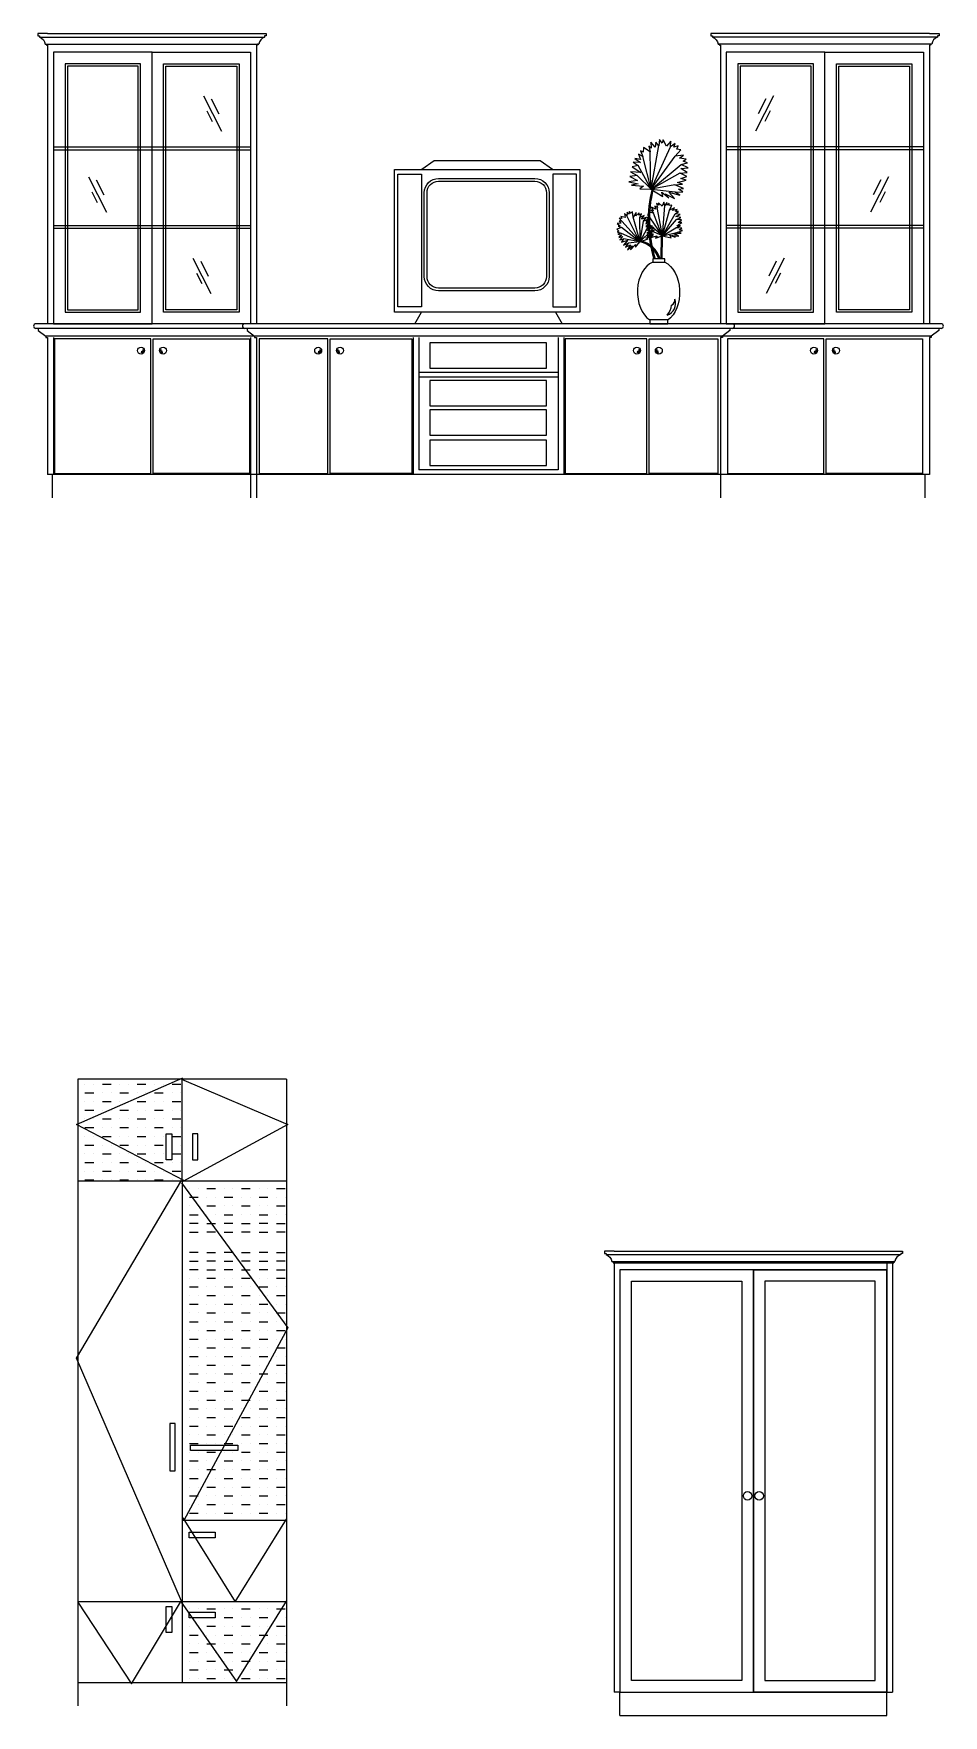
# Model space of a CAD drawing. Header units: millimetres. Extents: x 1301 to 18138, y 6970 to 14415.
# Drawn here: x 14217 to 18138, y 6970 to 14215 of the extents above; entities that cross this region are included whole.
import ezdxf

# ---------------------------------------------------------------- set-up
doc = ezdxf.new("R2010")
doc.units = ezdxf.units.MM
doc.layers.add('cad-block.com', color=44, linetype='Continuous')

# ---------------------------------------------------------------- blocks, each defined once
blk = doc.blocks.new('tu 900x2700')
for p, q in [((-5.1, 2505), (452.4, 2705.9)), ((900, 2700), (0, 2700)), ((0, 2700), (0, 2011)), ((447.4, 2700.9), (904.9, 2505)), ((449.4, 2700), (449.4, 2261)), ((900, 2700), (900, 0)), ((457.4, 2263.8), (-5.1, 2505)), ((904.9, 2505), (452.4, 2258.8)), ((-5, 1497.8), (447.4, 2263.1)), ((900, 2261), (0, 2261)), ((447.4, 2253.8), (905, 1628.5)), ((450, 2261), (450, 100)), ((0, 2011), (0, 0)), ((905, 1628.5), (457.6, 799.6)), ((447.5, 451.6), (-5, 1497.8)), ((450, 800), (900, 800)), ((452.5, 809.7), (678.8, 447.9)), ((678.8, 447.9), (900, 804.6)), ((0, 450), (900, 450)), ((0.1, 446.5), (231.3, 94.9)), ((231.3, 94.9), (442.5, 446.5)), ((442.5, 451.6), (683.8, 104.9)), ((683.8, 104.9), (900, 451.6)), ((900, 100), (0, 100))]:
    blk.add_line(p, q)
at = {"layer": 'cad-block.com'}
for p, q in [((31.4, 2679), (31.4, 2679)), ((31.4, 2641.5), (68.9, 2641.5)), ((68.9, 2679), (68.9, 2679)), ((106.4, 2679), (143.9, 2679)), ((106.4, 2641.5), (106.4, 2641.5)), ((143.9, 2641.5), (143.9, 2641.5)), ((181.4, 2679), (181.4, 2679)), ((181.4, 2641.5), (218.9, 2641.5)), ((218.9, 2679), (218.9, 2679)), ((256.4, 2679), (293.9, 2679)), ((256.4, 2641.5), (256.4, 2641.5)), ((293.9, 2641.5), (293.9, 2641.5)), ((331.4, 2679), (331.4, 2679)), ((331.4, 2641.5), (368.9, 2641.5)), ((368.9, 2679), (368.9, 2679)), ((406.4, 2679), (443.9, 2679)), ((406.4, 2641.5), (406.4, 2641.5)), ((443.9, 2641.5), (443.9, 2641.5)), ((31.4, 2604), (31.4, 2604)), ((31.4, 2566.5), (68.9, 2566.5)), ((68.9, 2604), (68.9, 2604)), ((106.4, 2604), (143.9, 2604)), ((106.4, 2566.5), (106.4, 2566.5)), ((143.9, 2566.5), (143.9, 2566.5)), ((181.4, 2604), (181.4, 2604)), ((181.4, 2566.5), (218.9, 2566.5)), ((218.9, 2604), (218.9, 2604)), ((256.4, 2604), (293.9, 2604)), ((256.4, 2566.5), (256.4, 2566.5)), ((293.9, 2566.5), (293.9, 2566.5)), ((331.4, 2604), (331.4, 2604)), ((331.4, 2566.5), (368.9, 2566.5)), ((368.9, 2604), (368.9, 2604)), ((406.4, 2604), (443.9, 2604)), ((406.4, 2566.5), (406.4, 2566.5)), ((443.9, 2566.5), (443.9, 2566.5)), ((31.4, 2529), (31.4, 2529)), ((31.4, 2491.5), (68.9, 2491.5)), ((68.9, 2529), (68.9, 2529)), ((106.4, 2529), (143.9, 2529)), ((106.4, 2491.5), (106.4, 2491.5)), ((143.9, 2491.5), (143.9, 2491.5)), ((181.4, 2529), (181.4, 2529)), ((181.4, 2491.5), (218.9, 2491.5)), ((218.9, 2529), (218.9, 2529)), ((256.4, 2529), (293.9, 2529)), ((256.4, 2491.5), (256.4, 2491.5)), ((293.9, 2491.5), (293.9, 2491.5)), ((331.4, 2529), (331.4, 2529)), ((331.4, 2491.5), (368.9, 2491.5)), ((368.9, 2529), (368.9, 2529)), ((381.9, 2352.5), (381.9, 2464.4)), ((381.9, 2464.4), (405.5, 2464.4)), ((405.5, 2464.4), (405.5, 2352.5)), ((406.4, 2529), (443.9, 2529)), ((406.4, 2491.5), (406.4, 2491.5)), ((443.9, 2491.5), (443.9, 2491.5)), ((518.1, 2464.4), (494.5, 2464.4)), ((494.5, 2464.4), (494.5, 2352.5)), ((518.1, 2352.5), (518.1, 2464.4)), ((31.4, 2454), (31.4, 2454)), ((31.4, 2416.5), (68.9, 2416.5)), ((68.9, 2454), (68.9, 2454)), ((106.4, 2454), (143.9, 2454)), ((106.4, 2416.5), (106.4, 2416.5)), ((143.9, 2416.5), (143.9, 2416.5)), ((181.4, 2454), (181.4, 2454)), ((181.4, 2416.5), (218.9, 2416.5)), ((218.9, 2454), (218.9, 2454)), ((256.4, 2454), (293.9, 2454)), ((256.4, 2416.5), (256.4, 2416.5)), ((293.9, 2416.5), (293.9, 2416.5)), ((331.4, 2454), (331.4, 2454)), ((331.4, 2416.5), (368.9, 2416.5)), ((368.9, 2454), (368.9, 2454)), ((406.4, 2454), (443.9, 2454)), ((406.4, 2416.5), (406.4, 2416.5)), ((443.9, 2416.5), (443.9, 2416.5)), ((31.4, 2379), (31.4, 2379)), ((31.4, 2341.5), (68.9, 2341.5)), ((68.9, 2379), (68.9, 2379)), ((106.4, 2379), (143.9, 2379)), ((106.4, 2341.5), (106.4, 2341.5)), ((143.9, 2341.5), (143.9, 2341.5)), ((181.4, 2379), (181.4, 2379)), ((181.4, 2341.5), (218.9, 2341.5)), ((218.9, 2379), (218.9, 2379)), ((256.4, 2379), (293.9, 2379)), ((256.4, 2341.5), (256.4, 2341.5)), ((293.9, 2341.5), (293.9, 2341.5)), ((331.4, 2379), (331.4, 2379)), ((331.4, 2341.5), (368.9, 2341.5)), ((368.9, 2379), (368.9, 2379)), ((405.5, 2352.5), (381.9, 2352.5)), ((406.4, 2379), (443.9, 2379)), ((406.4, 2341.5), (406.4, 2341.5)), ((443.9, 2341.5), (443.9, 2341.5)), ((494.5, 2352.5), (518.1, 2352.5)), ((31.4, 2304), (31.4, 2304)), ((31.4, 2266.5), (68.9, 2266.5)), ((68.9, 2304), (68.9, 2304)), ((106.4, 2304), (143.9, 2304)), ((106.4, 2266.5), (106.4, 2266.5)), ((143.9, 2266.5), (143.9, 2266.5)), ((181.4, 2304), (181.4, 2304)), ((181.4, 2266.5), (218.9, 2266.5)), ((218.9, 2304), (218.9, 2304)), ((256.4, 2304), (293.9, 2304)), ((256.4, 2266.5), (256.4, 2266.5)), ((293.9, 2266.5), (293.9, 2266.5)), ((331.4, 2304), (331.4, 2304)), ((331.4, 2266.5), (368.9, 2266.5)), ((368.9, 2304), (368.9, 2304)), ((406.4, 2304), (443.9, 2304)), ((406.4, 2266.5), (406.4, 2266.5)), ((443.9, 2266.5), (443.9, 2266.5)), ((481.4, 2229), (481.4, 2229)), ((481.4, 2191.5), (518.9, 2191.5)), ((518.9, 2229), (518.9, 2229)), ((556.4, 2229), (593.9, 2229)), ((556.4, 2191.5), (556.4, 2191.5)), ((593.9, 2191.5), (593.9, 2191.5)), ((631.4, 2229), (631.4, 2229)), ((631.4, 2191.5), (668.9, 2191.5)), ((668.9, 2229), (668.9, 2229)), ((706.4, 2229), (743.9, 2229)), ((706.4, 2191.5), (706.4, 2191.5)), ((743.9, 2191.5), (743.9, 2191.5)), ((781.4, 2229), (781.4, 2229)), ((781.4, 2191.5), (818.9, 2191.5)), ((818.9, 2229), (818.9, 2229)), ((856.4, 2229), (893.9, 2229)), ((856.4, 2191.5), (856.4, 2191.5)), ((893.9, 2191.5), (893.9, 2191.5)), ((481.4, 2154), (481.4, 2154)), ((481.4, 2116.5), (518.9, 2116.5)), ((518.9, 2154), (518.9, 2154)), ((556.4, 2154), (593.9, 2154)), ((556.4, 2116.5), (556.4, 2116.5)), ((593.9, 2116.5), (593.9, 2116.5)), ((631.4, 2154), (631.4, 2154)), ((631.4, 2116.5), (668.9, 2116.5)), ((668.9, 2154), (668.9, 2154)), ((706.4, 2154), (743.9, 2154)), ((706.4, 2116.5), (706.4, 2116.5)), ((743.9, 2116.5), (743.9, 2116.5)), ((781.4, 2154), (781.4, 2154)), ((781.4, 2116.5), (818.9, 2116.5)), ((818.9, 2154), (818.9, 2154)), ((856.4, 2154), (893.9, 2154)), ((856.4, 2116.5), (856.4, 2116.5)), ((893.9, 2116.5), (893.9, 2116.5)), ((481.4, 2080.5), (518.9, 2080.5)), ((481.4, 2079), (481.4, 2079)), ((481.4, 2043), (481.4, 2043)), ((481.4, 2041.5), (518.9, 2041.5)), ((518.9, 2079), (518.9, 2079)), ((518.9, 2043), (518.9, 2043)), ((556.4, 2080.5), (556.4, 2080.5)), ((556.4, 2079), (593.9, 2079)), ((556.4, 2043), (593.9, 2043)), ((556.4, 2041.5), (556.4, 2041.5)), ((593.9, 2080.5), (593.9, 2080.5)), ((593.9, 2041.5), (593.9, 2041.5)), ((631.4, 2080.5), (668.9, 2080.5)), ((631.4, 2079), (631.4, 2079)), ((631.4, 2043), (631.4, 2043)), ((631.4, 2041.5), (668.9, 2041.5)), ((668.9, 2079), (668.9, 2079)), ((668.9, 2043), (668.9, 2043)), ((706.4, 2080.5), (706.4, 2080.5)), ((706.4, 2079), (743.9, 2079)), ((706.4, 2043), (743.9, 2043)), ((706.4, 2041.5), (706.4, 2041.5)), ((743.9, 2080.5), (743.9, 2080.5)), ((743.9, 2041.5), (743.9, 2041.5)), ((781.4, 2080.5), (818.9, 2080.5)), ((781.4, 2079), (781.4, 2079)), ((781.4, 2043), (781.4, 2043)), ((781.4, 2041.5), (818.9, 2041.5)), ((818.9, 2079), (818.9, 2079)), ((818.9, 2043), (818.9, 2043)), ((856.4, 2080.5), (856.4, 2080.5)), ((856.4, 2079), (893.9, 2079)), ((856.4, 2043), (893.9, 2043)), ((856.4, 2041.5), (856.4, 2041.5)), ((893.9, 2080.5), (893.9, 2080.5)), ((893.9, 2041.5), (893.9, 2041.5)), ((481.4, 1955.5), (518.9, 1955.5)), ((481.4, 1954), (481.4, 1954)), ((481.4, 1918), (481.4, 1918)), ((481.4, 1916.5), (518.9, 1916.5)), ((518.9, 1954), (518.9, 1954)), ((518.9, 1918), (518.9, 1918)), ((556.4, 1955.5), (556.4, 1955.5)), ((556.4, 1954), (593.9, 1954)), ((556.4, 1918), (593.9, 1918)), ((556.4, 1916.5), (556.4, 1916.5)), ((593.9, 1955.5), (593.9, 1955.5)), ((593.9, 1916.5), (593.9, 1916.5)), ((631.4, 1955.5), (668.9, 1955.5)), ((631.4, 1954), (631.4, 1954)), ((631.4, 1918), (631.4, 1918)), ((631.4, 1916.5), (668.9, 1916.5)), ((668.9, 1954), (668.9, 1954)), ((668.9, 1918), (668.9, 1918)), ((706.4, 1955.5), (706.4, 1955.5)), ((706.4, 1954), (743.9, 1954)), ((706.4, 1918), (743.9, 1918)), ((706.4, 1916.5), (706.4, 1916.5)), ((743.9, 1955.5), (743.9, 1955.5)), ((743.9, 1916.5), (743.9, 1916.5)), ((781.4, 1955.5), (818.9, 1955.5)), ((781.4, 1954), (781.4, 1954)), ((781.4, 1918), (781.4, 1918)), ((781.4, 1916.5), (818.9, 1916.5)), ((818.9, 1954), (818.9, 1954)), ((818.9, 1918), (818.9, 1918)), ((856.4, 1955.5), (856.4, 1955.5)), ((856.4, 1954), (893.9, 1954)), ((856.4, 1918), (893.9, 1918)), ((856.4, 1916.5), (856.4, 1916.5)), ((893.9, 1955.5), (893.9, 1955.5)), ((893.9, 1916.5), (893.9, 1916.5)), ((481.4, 1880.5), (518.9, 1880.5)), ((481.4, 1879), (481.4, 1879)), ((481.4, 1843), (481.4, 1843)), ((518.9, 1879), (518.9, 1879)), ((518.9, 1843), (518.9, 1843)), ((556.4, 1880.5), (556.4, 1880.5)), ((556.4, 1879), (593.9, 1879)), ((556.4, 1843), (593.9, 1843)), ((593.9, 1880.5), (593.9, 1880.5)), ((631.4, 1880.5), (668.9, 1880.5)), ((631.4, 1879), (631.4, 1879)), ((631.4, 1843), (631.4, 1843)), ((668.9, 1879), (668.9, 1879)), ((668.9, 1843), (668.9, 1843)), ((706.4, 1880.5), (706.4, 1880.5)), ((706.4, 1879), (743.9, 1879)), ((706.4, 1843), (743.9, 1843)), ((743.9, 1880.5), (743.9, 1880.5)), ((781.4, 1880.5), (818.9, 1880.5)), ((781.4, 1879), (781.4, 1879)), ((781.4, 1843), (781.4, 1843)), ((818.9, 1879), (818.9, 1879)), ((818.9, 1843), (818.9, 1843)), ((856.4, 1880.5), (856.4, 1880.5)), ((856.4, 1879), (893.9, 1879)), ((856.4, 1843), (893.9, 1843)), ((893.9, 1880.5), (893.9, 1880.5)), ((481.4, 1805.5), (518.9, 1805.5)), ((481.4, 1768), (481.4, 1768)), ((518.9, 1768), (518.9, 1768)), ((556.4, 1805.5), (556.4, 1805.5)), ((556.4, 1768), (593.9, 1768)), ((593.9, 1805.5), (593.9, 1805.5)), ((631.4, 1805.5), (668.9, 1805.5)), ((631.4, 1768), (631.4, 1768)), ((668.9, 1768), (668.9, 1768)), ((706.4, 1805.5), (706.4, 1805.5)), ((706.4, 1768), (743.9, 1768)), ((743.9, 1805.5), (743.9, 1805.5)), ((781.4, 1805.5), (818.9, 1805.5)), ((781.4, 1768), (781.4, 1768)), ((818.9, 1768), (818.9, 1768)), ((856.4, 1805.5), (856.4, 1805.5)), ((856.4, 1768), (893.9, 1768)), ((893.9, 1805.5), (893.9, 1805.5)), ((481.4, 1730.5), (518.9, 1730.5)), ((481.4, 1693), (481.4, 1693)), ((518.9, 1693), (518.9, 1693)), ((556.4, 1730.5), (556.4, 1730.5)), ((556.4, 1693), (593.9, 1693)), ((593.9, 1730.5), (593.9, 1730.5)), ((631.4, 1730.5), (668.9, 1730.5)), ((631.4, 1693), (631.4, 1693)), ((668.9, 1693), (668.9, 1693)), ((706.4, 1730.5), (706.4, 1730.5)), ((706.4, 1693), (743.9, 1693)), ((743.9, 1730.5), (743.9, 1730.5)), ((781.4, 1730.5), (818.9, 1730.5)), ((781.4, 1693), (781.4, 1693)), ((818.9, 1693), (818.9, 1693)), ((856.4, 1730.5), (856.4, 1730.5)), ((856.4, 1693), (893.9, 1693)), ((893.9, 1730.5), (893.9, 1730.5)), ((481.4, 1655.5), (518.9, 1655.5)), ((481.4, 1618), (481.4, 1618)), ((518.9, 1618), (518.9, 1618)), ((556.4, 1655.5), (556.4, 1655.5)), ((556.4, 1618), (593.9, 1618)), ((593.9, 1655.5), (593.9, 1655.5)), ((631.4, 1655.5), (668.9, 1655.5)), ((631.4, 1618), (631.4, 1618)), ((668.9, 1618), (668.9, 1618)), ((706.4, 1655.5), (706.4, 1655.5)), ((706.4, 1618), (743.9, 1618)), ((743.9, 1655.5), (743.9, 1655.5)), ((781.4, 1655.5), (818.9, 1655.5)), ((781.4, 1618), (781.4, 1618)), ((818.9, 1618), (818.9, 1618)), ((856.4, 1655.5), (856.4, 1655.5)), ((856.4, 1618), (893.9, 1618)), ((893.9, 1655.5), (893.9, 1655.5)), ((481.4, 1580.5), (518.9, 1580.5)), ((481.4, 1543), (481.4, 1543)), ((518.9, 1543), (518.9, 1543)), ((556.4, 1580.5), (556.4, 1580.5)), ((556.4, 1543), (593.9, 1543)), ((593.9, 1580.5), (593.9, 1580.5)), ((631.4, 1580.5), (668.9, 1580.5)), ((631.4, 1543), (631.4, 1543)), ((668.9, 1543), (668.9, 1543)), ((706.4, 1580.5), (706.4, 1580.5)), ((706.4, 1543), (743.9, 1543)), ((743.9, 1580.5), (743.9, 1580.5)), ((781.4, 1580.5), (818.9, 1580.5)), ((781.4, 1543), (781.4, 1543)), ((818.9, 1543), (818.9, 1543)), ((856.4, 1580.5), (856.4, 1580.5)), ((856.4, 1543), (893.9, 1543)), ((893.9, 1580.5), (893.9, 1580.5)), ((481.4, 1505.5), (518.9, 1505.5)), ((481.4, 1468), (481.4, 1468)), ((518.9, 1468), (518.9, 1468)), ((556.4, 1505.5), (556.4, 1505.5)), ((556.4, 1468), (593.9, 1468)), ((593.9, 1505.5), (593.9, 1505.5)), ((631.4, 1505.5), (668.9, 1505.5)), ((631.4, 1468), (631.4, 1468)), ((668.9, 1468), (668.9, 1468)), ((706.4, 1505.5), (706.4, 1505.5)), ((706.4, 1468), (743.9, 1468)), ((743.9, 1505.5), (743.9, 1505.5)), ((781.4, 1505.5), (818.9, 1505.5)), ((781.4, 1468), (781.4, 1468)), ((818.9, 1468), (818.9, 1468)), ((856.4, 1505.5), (856.4, 1505.5)), ((856.4, 1468), (893.9, 1468)), ((893.9, 1505.5), (893.9, 1505.5)), ((481.4, 1430.5), (518.9, 1430.5)), ((481.4, 1393), (481.4, 1393)), ((518.9, 1393), (518.9, 1393)), ((556.4, 1430.5), (556.4, 1430.5)), ((556.4, 1393), (593.9, 1393)), ((593.9, 1430.5), (593.9, 1430.5)), ((631.4, 1430.5), (668.9, 1430.5)), ((631.4, 1393), (631.4, 1393)), ((668.9, 1393), (668.9, 1393)), ((706.4, 1430.5), (706.4, 1430.5)), ((706.4, 1393), (743.9, 1393)), ((743.9, 1430.5), (743.9, 1430.5)), ((781.4, 1430.5), (818.9, 1430.5)), ((781.4, 1393), (781.4, 1393)), ((818.9, 1393), (818.9, 1393)), ((856.4, 1430.5), (856.4, 1430.5)), ((856.4, 1393), (893.9, 1393)), ((893.9, 1430.5), (893.9, 1430.5)), ((481.4, 1355.5), (518.9, 1355.5)), ((481.4, 1318), (481.4, 1318)), ((518.9, 1318), (518.9, 1318)), ((556.4, 1355.5), (556.4, 1355.5)), ((556.4, 1318), (593.9, 1318)), ((593.9, 1355.5), (593.9, 1355.5)), ((631.4, 1355.5), (668.9, 1355.5)), ((631.4, 1318), (631.4, 1318)), ((668.9, 1318), (668.9, 1318)), ((706.4, 1355.5), (706.4, 1355.5)), ((706.4, 1318), (743.9, 1318)), ((743.9, 1355.5), (743.9, 1355.5)), ((781.4, 1355.5), (818.9, 1355.5)), ((781.4, 1318), (781.4, 1318)), ((818.9, 1318), (818.9, 1318)), ((856.4, 1355.5), (856.4, 1355.5)), ((856.4, 1318), (893.9, 1318)), ((893.9, 1355.5), (893.9, 1355.5)), ((481.4, 1280.5), (518.9, 1280.5)), ((481.4, 1243), (481.4, 1243)), ((518.9, 1243), (518.9, 1243)), ((556.4, 1280.5), (556.4, 1280.5)), ((556.4, 1243), (593.9, 1243)), ((593.9, 1280.5), (593.9, 1280.5)), ((631.4, 1280.5), (668.9, 1280.5)), ((631.4, 1243), (631.4, 1243)), ((668.9, 1243), (668.9, 1243)), ((706.4, 1280.5), (706.4, 1280.5)), ((706.4, 1243), (743.9, 1243)), ((743.9, 1280.5), (743.9, 1280.5)), ((781.4, 1280.5), (818.9, 1280.5)), ((781.4, 1243), (781.4, 1243)), ((818.9, 1243), (818.9, 1243)), ((856.4, 1280.5), (856.4, 1280.5)), ((856.4, 1243), (893.9, 1243)), ((893.9, 1280.5), (893.9, 1280.5)), ((420.6, 1216.9), (397, 1216.9)), ((397, 1216.9), (397, 1012.5)), ((420.6, 1012.5), (420.6, 1216.9)), ((481.4, 1205.5), (518.9, 1205.5)), ((481.4, 1168), (481.4, 1168)), ((518.9, 1168), (518.9, 1168)), ((556.4, 1205.5), (556.4, 1205.5)), ((556.4, 1168), (593.9, 1168)), ((593.9, 1205.5), (593.9, 1205.5)), ((631.4, 1205.5), (668.9, 1205.5)), ((631.4, 1168), (631.4, 1168)), ((668.9, 1168), (668.9, 1168)), ((706.4, 1205.5), (706.4, 1205.5)), ((706.4, 1168), (743.9, 1168)), ((743.9, 1205.5), (743.9, 1205.5)), ((781.4, 1205.5), (818.9, 1205.5)), ((781.4, 1168), (781.4, 1168)), ((818.9, 1168), (818.9, 1168)), ((856.4, 1205.5), (856.4, 1205.5)), ((856.4, 1168), (893.9, 1168)), ((893.9, 1205.5), (893.9, 1205.5)), ((481.4, 1130.5), (518.9, 1130.5)), ((481.4, 1093), (481.4, 1093)), ((485.7, 1100.5), (485.7, 1124.1)), ((485.7, 1124.1), (690, 1124.1)), ((690, 1100.5), (485.7, 1100.5)), ((518.9, 1093), (518.9, 1093)), ((556.4, 1130.5), (556.4, 1130.5)), ((556.4, 1093), (593.9, 1093)), ((593.9, 1130.5), (593.9, 1130.5)), ((631.4, 1130.5), (668.9, 1130.5)), ((631.4, 1093), (631.4, 1093)), ((668.9, 1093), (668.9, 1093)), ((690, 1124.1), (690, 1100.5)), ((706.4, 1130.5), (706.4, 1130.5)), ((706.4, 1093), (743.9, 1093)), ((743.9, 1130.5), (743.9, 1130.5)), ((781.4, 1130.5), (818.9, 1130.5)), ((781.4, 1093), (781.4, 1093)), ((818.9, 1093), (818.9, 1093)), ((856.4, 1130.5), (856.4, 1130.5)), ((856.4, 1093), (893.9, 1093)), ((893.9, 1130.5), (893.9, 1130.5)), ((481.4, 1055.5), (518.9, 1055.5)), ((481.4, 1018), (481.4, 1018)), ((518.9, 1018), (518.9, 1018)), ((556.4, 1055.5), (556.4, 1055.5)), ((556.4, 1018), (593.9, 1018)), ((593.9, 1055.5), (593.9, 1055.5)), ((631.4, 1055.5), (668.9, 1055.5)), ((631.4, 1018), (631.4, 1018)), ((668.9, 1018), (668.9, 1018)), ((706.4, 1055.5), (706.4, 1055.5)), ((706.4, 1018), (743.9, 1018)), ((743.9, 1055.5), (743.9, 1055.5)), ((781.4, 1055.5), (818.9, 1055.5)), ((781.4, 1018), (781.4, 1018)), ((818.9, 1018), (818.9, 1018)), ((856.4, 1055.5), (856.4, 1055.5)), ((856.4, 1018), (893.9, 1018)), ((893.9, 1055.5), (893.9, 1055.5)), ((397, 1012.5), (420.6, 1012.5)), ((481.4, 980.5), (518.9, 980.5)), ((481.4, 943), (481.4, 943)), ((518.9, 943), (518.9, 943)), ((556.4, 980.5), (556.4, 980.5)), ((556.4, 943), (593.9, 943)), ((593.9, 980.5), (593.9, 980.5)), ((631.4, 980.5), (668.9, 980.5)), ((631.4, 943), (631.4, 943)), ((668.9, 943), (668.9, 943)), ((706.4, 980.5), (706.4, 980.5)), ((706.4, 943), (743.9, 943)), ((743.9, 980.5), (743.9, 980.5)), ((781.4, 980.5), (818.9, 980.5)), ((781.4, 943), (781.4, 943)), ((818.9, 943), (818.9, 943)), ((856.4, 980.5), (856.4, 980.5)), ((856.4, 943), (893.9, 943)), ((893.9, 980.5), (893.9, 980.5)), ((481.4, 905.5), (518.9, 905.5)), ((556.4, 905.5), (556.4, 905.5)), ((593.9, 905.5), (593.9, 905.5)), ((631.4, 905.5), (668.9, 905.5)), ((706.4, 905.5), (706.4, 905.5)), ((743.9, 905.5), (743.9, 905.5)), ((781.4, 905.5), (818.9, 905.5)), ((856.4, 905.5), (856.4, 905.5)), ((893.9, 905.5), (893.9, 905.5)), ((481.4, 868), (481.4, 868)), ((481.4, 830.5), (518.9, 830.5)), ((518.9, 868), (518.9, 868)), ((556.4, 868), (593.9, 868)), ((556.4, 830.5), (556.4, 830.5)), ((593.9, 830.5), (593.9, 830.5)), ((631.4, 868), (631.4, 868)), ((631.4, 830.5), (668.9, 830.5)), ((668.9, 868), (668.9, 868)), ((706.4, 868), (743.9, 868)), ((706.4, 830.5), (706.4, 830.5)), ((743.9, 830.5), (743.9, 830.5)), ((781.4, 868), (781.4, 868)), ((781.4, 830.5), (818.9, 830.5)), ((818.9, 868), (818.9, 868)), ((856.4, 868), (893.9, 868)), ((856.4, 830.5), (856.4, 830.5)), ((893.9, 830.5), (893.9, 830.5)), ((480.5, 724.4), (480.5, 748)), ((480.5, 748), (592.4, 748)), ((592.4, 748), (592.4, 724.4)), ((592.4, 724.4), (480.5, 724.4)), ((381.9, 316.2), (381.9, 428.1)), ((381.9, 428.1), (405.5, 428.1)), ((405.5, 428.1), (405.5, 316.2)), ((480.5, 379.7), (480.5, 403.3)), ((480.5, 403.3), (592.4, 403.3)), ((592.4, 379.7), (480.5, 379.7)), ((481.4, 418), (481.4, 418)), ((518.9, 418), (518.9, 418)), ((556.4, 418), (593.9, 418)), ((592.4, 403.3), (592.4, 379.7)), ((593.9, 380.5), (593.9, 380.5)), ((631.4, 418), (631.4, 418)), ((631.4, 380.5), (668.9, 380.5)), ((668.9, 418), (668.9, 418)), ((706.4, 418), (743.9, 418)), ((706.4, 380.5), (706.4, 380.5)), ((743.9, 380.5), (743.9, 380.5)), ((781.4, 418), (781.4, 418)), ((781.4, 380.5), (818.9, 380.5)), ((818.9, 418), (818.9, 418)), ((856.4, 418), (893.9, 418)), ((856.4, 380.5), (856.4, 380.5)), ((893.9, 380.5), (893.9, 380.5)), ((405.5, 316.2), (381.9, 316.2)), ((481.4, 343), (481.4, 343)), ((481.4, 305.5), (518.9, 305.5)), ((518.9, 343), (518.9, 343)), ((556.4, 343), (593.9, 343)), ((556.4, 305.5), (556.4, 305.5)), ((593.9, 305.5), (593.9, 305.5)), ((631.4, 343), (631.4, 343)), ((631.4, 305.5), (668.9, 305.5)), ((668.9, 343), (668.9, 343)), ((706.4, 343), (743.9, 343)), ((706.4, 305.5), (706.4, 305.5)), ((743.9, 305.5), (743.9, 305.5)), ((781.4, 343), (781.4, 343)), ((781.4, 305.5), (818.9, 305.5)), ((818.9, 343), (818.9, 343)), ((856.4, 343), (893.9, 343)), ((856.4, 305.5), (856.4, 305.5)), ((893.9, 305.5), (893.9, 305.5)), ((481.4, 268), (481.4, 268)), ((481.4, 230.5), (518.9, 230.5)), ((518.9, 268), (518.9, 268)), ((556.4, 268), (593.9, 268)), ((556.4, 230.5), (556.4, 230.5)), ((593.9, 230.5), (593.9, 230.5)), ((631.4, 268), (631.4, 268)), ((631.4, 230.5), (668.9, 230.5)), ((668.9, 268), (668.9, 268)), ((706.4, 268), (743.9, 268)), ((706.4, 230.5), (706.4, 230.5)), ((743.9, 230.5), (743.9, 230.5)), ((781.4, 268), (781.4, 268)), ((781.4, 230.5), (818.9, 230.5)), ((818.9, 268), (818.9, 268)), ((856.4, 268), (893.9, 268)), ((856.4, 230.5), (856.4, 230.5)), ((893.9, 230.5), (893.9, 230.5)), ((481.4, 193), (481.4, 193)), ((481.4, 155.5), (518.9, 155.5)), ((518.9, 193), (518.9, 193)), ((556.4, 193), (593.9, 193)), ((556.4, 155.5), (556.4, 155.5)), ((593.9, 155.5), (593.9, 155.5)), ((631.4, 193), (631.4, 193)), ((631.4, 155.5), (668.9, 155.5)), ((668.9, 193), (668.9, 193)), ((706.4, 193), (743.9, 193)), ((706.4, 155.5), (706.4, 155.5)), ((743.9, 155.5), (743.9, 155.5)), ((781.4, 193), (781.4, 193)), ((781.4, 155.5), (818.9, 155.5)), ((818.9, 193), (818.9, 193)), ((856.4, 193), (893.9, 193)), ((856.4, 155.5), (856.4, 155.5)), ((893.9, 155.5), (893.9, 155.5)), ((481.4, 118), (481.4, 118)), ((518.9, 118), (518.9, 118)), ((556.4, 118), (593.9, 118)), ((631.4, 118), (631.4, 118)), ((668.9, 118), (668.9, 118)), ((706.4, 118), (743.9, 118)), ((781.4, 118), (781.4, 118)), ((818.9, 118), (818.9, 118)), ((856.4, 118), (893.9, 118))]:
    blk.add_line(p, q, dxfattribs=at)
blk = doc.blocks.new('tivi')
for points in [[(172.4, 49.6), (-405.7, 49.6), (-405.7, 664.1), (394.1, 664.1), (394.1, 49.6), (172.4, 49.6)], [(276.1, 664.1), (222.6, 701.3), (-5.8, 701.3), (-234.2, 701.3), (-287.7, 664.1)], [(289, 49.6), (317.4, 0), (0, 0), (-317.4, 0), (-289, 49.6)]]:
    blk.add_lwpolyline(points)
for points in [[(-390.5, 73.4), (-390.5, 643.8), (-288.7, 643.8), (-288.7, 73.4)], [(378.9, 73.4), (378.9, 643.8), (277.1, 643.8), (277.1, 73.4)]]:
    blk.add_lwpolyline(points, close=True)
blk.add_lwpolyline([(200, 625.9, -0.414214), (261.5, 564.5), (261.5, 203.3, -0.414214), (200, 141.8), (-215.2, 141.8, -0.414214), (-276.7, 203.3), (-276.7, 564.5, -0.414214), (-215.2, 625.9)], format="xyb", close=True)
at = {"layer": 'cad-block.com'}
blk.add_lwpolyline([(200, 614.3, -0.414214), (249.8, 564.5), (249.8, 203.3, -0.414214), (200, 153.5), (-215.2, 153.5, -0.414214), (-265, 203.3), (-265, 564.5, -0.414214), (-215.2, 614.3)], format="xyb", close=True, dxfattribs=at)
blk = doc.blocks.new('lohoa4')
blk.add_line((-26.5, 265.4), (26, 265.4))
blk.add_lwpolyline([(26, 265.4), (26, 280.1), (-26.5, 280.1), (-26.5, 265.4)])
blk.add_lwpolyline([(38.9, 0), (38.9, 16.2), (-38.9, 16.2), (-38.9, 0)], close=True)
for centre, radius, start, end in [((17.4, 88.4), 54.8, 289.76218, 18.70753), ((-25.3, 89.1), 80.5, 319.45305, 353.84825), ((43.4, 103.8), 26, 295.97918, 4.62976)]:
    blk.add_arc(centre, radius, start, end)
blk.add_ellipse((-3.6, 137.6), major_axis=(0.2, 132.3), ratio=0.670697, start_param=0.263365, end_param=2.734002)
at = {"extrusion": (0, 0, -1)}
blk.add_ellipse((1, 138.1), major_axis=(-3.5, 133.5), ratio=0.665736, start_param=0.324456, end_param=2.739634, dxfattribs=at)
at = {"layer": 'cad-block.com'}
for p, q in [((-68.5, 720.4), (-88.4, 730.7)), ((-88.4, 730.7), (-78.8, 707.7)), ((-67.1, 739.8), (-78.7, 744.8)), ((-78.7, 744.8), (-68.5, 720.4)), ((-66.7, 759.4), (-67.1, 739.8)), ((-37.4, 741), (-66.7, 759.4)), ((-33.1, 756.8), (-43.4, 765.3)), ((-43.4, 765.3), (-37.4, 741)), ((-34.1, 579.9), (-37.5, 741)), ((-15.5, 760.9), (-34.8, 782.2)), ((-34.8, 782.2), (-33.1, 756.8)), ((-33.4, 580.2), (49.8, 762.6)), ((-32.8, 580.6), (-0.6, 767.3)), ((-12.5, 782.2), (-15.5, 760.9)), ((-0.3, 767), (-12.5, 782.2)), ((2.7, 794.4), (-0.3, 767)), ((14.6, 778.1), (2.7, 794.4)), ((18.4, 792.9), (14.6, 778.1)), ((33.6, 765.6), (18.4, 792.9)), ((51.8, 786.8), (33.6, 765.6)), ((49.9, 762.6), (51.8, 786.8)), ((70.8, 776.7), (49.9, 762.6)), ((64.3, 760.3), (70.8, 776.7)), ((83.5, 766.3), (64.3, 760.3)), ((69.9, 722.5), (94.9, 748.9)), ((106.7, 726.4), (69.9, 722.5)), ((76.9, 752.5), (83.5, 766.3)), ((94.9, 748.9), (76.9, 752.5)), ((88.4, 713.9), (106.7, 726.4)), ((-77.3, 651.5), (-122.9, 654.3)), ((-122.9, 654.3), (-92.9, 638.1)), ((-89.6, 681.7), (-115.5, 676.6)), ((-115.5, 676.6), (-77.3, 651.5)), ((-78.9, 695.4), (-110.1, 695.8)), ((-110.1, 695.8), (-89.6, 681.7)), ((-78.8, 707.7), (-102.8, 712)), ((-102.8, 712), (-78.9, 695.4)), ((-33.6, 579.4), (-89.6, 681.7)), ((-33.1, 579.3), (-68.5, 720.4)), ((-32.5, 579.7), (69.9, 722.5)), ((-31.9, 579.9), (95.9, 686.6)), ((118.2, 709), (88.4, 713.9)), ((94.6, 668.5), (126, 671.7)), ((122.5, 651.8), (94.6, 668.5)), ((95.6, 686.7), (123.2, 693.7)), ((126, 671.7), (95.6, 686.7)), ((104.4, 701.2), (118.2, 709)), ((123.2, 693.7), (104.4, 701.2)), ((-91.5, 617.8), (-130, 612.1)), ((-130, 612.1), (-89.3, 603.5)), ((-92.9, 638.1), (-124.7, 633.8)), ((-124.7, 633.8), (-91.5, 617.8)), ((-89.3, 603.5), (-117.8, 596.8)), ((-117.8, 596.8), (-66.6, 592.3)), ((-33.6, 580.1), (-92.3, 637.9)), ((-66.6, 592.3), (-81.5, 581.1)), ((-81.5, 581.1), (-34.1, 579.9)), ((-34.1, 579.9), (17, 548.3)), ((-33.1, 579.9), (91.9, 649.7)), ((-32.5, 580.7), (68.3, 599.3)), ((68.5, 599.2), (101.8, 601.8)), ((105.7, 583.1), (68.5, 599.2)), ((79.8, 609.1), (118.4, 618.5)), ((101.8, 601.8), (79.8, 609.1)), ((84, 579.2), (105.7, 583.1)), ((92.3, 649.5), (122.5, 651.8)), ((120.9, 635), (92.3, 649.5)), ((94.7, 626.3), (120.9, 635)), ((118.4, 618.5), (94.7, 626.3)), ((-31.8, 579.5), (70.8, 567.9)), ((0.1, 510.5), (-10.8, 517.7)), ((-10.8, 517.7), (-6.5, 500.3)), ((14.5, 507.1), (-0.9, 520.3)), ((-0.9, 520.3), (0.1, 510.5)), ((17, 548.3), (13.1, 566.9)), ((13.1, 566.9), (43.3, 542)), ((20.8, 524.1), (14.5, 507.1)), ((15.3, 379), (25.1, 508.9)), ((25.1, 508.9), (20.8, 524.1)), ((34.7, 522.2), (25.1, 508.9)), ((43.3, 542), (27.9, 559.5)), ((27.9, 559.5), (67.1, 540.3)), ((34.4, 510.8), (34.7, 522.2)), ((44.8, 518.8), (34.4, 510.8)), ((67.1, 540.3), (42.5, 567)), ((42.5, 567), (89.8, 553.8)), ((43.8, 508.8), (44.8, 518.8)), ((55.7, 510.7), (43.8, 508.8)), ((46.3, 489), (55.7, 510.7)), ((71, 567.4), (103.6, 567.8)), ((89.8, 553.8), (71, 567.4)), ((103.6, 567.8), (84, 579.2)), ((-158.9, 454.1), (-171.5, 454.7)), ((-171.5, 454.7), (-159.3, 442.4)), ((-159.3, 442.4), (-171.5, 442.5)), ((-171.5, 442.5), (-162.3, 432.7)), ((-145.3, 458.4), (-164.5, 461.7)), ((-164.5, 461.7), (-158.9, 454.1)), ((-81.2, 353.7), (-159.5, 442.4)), ((-137.5, 465.2), (-148.5, 475.6)), ((-148.5, 475.6), (-145.3, 458.4)), ((-136.2, 480.9), (-137.5, 465.2)), ((-81.3, 353.2), (-137.5, 465.1)), ((-130.7, 471.3), (-136.2, 480.9)), ((-126.1, 483), (-130.7, 471.3)), ((-122, 474.4), (-126.1, 483)), ((-113.2, 481.7), (-122, 474.4)), ((-110.1, 459.3), (-113.2, 481.7)), ((-97.6, 478.7), (-110.1, 459.3)), ((-80.7, 353.4), (-110.1, 459.3)), ((-98.7, 464.9), (-97.6, 478.7)), ((-84.6, 477.4), (-98.7, 464.9)), ((-86.2, 467.7), (-84.6, 477.4)), ((-75.2, 473.9), (-86.2, 467.7)), ((-82.6, 457.7), (-75.2, 473.9)), ((-63.4, 466.6), (-82.6, 457.7)), ((-80.5, 353.8), (-82.5, 457.8)), ((-81, 353.2), (-66, 441.4)), ((-74.2, 450.1), (-63.4, 466.6)), ((-55.1, 457.1), (-74.2, 450.1)), ((-65.8, 441.5), (-55.1, 457.1)), ((-47.5, 449.8), (-65.8, 441.5)), ((-38.3, 439), (-57.5, 432.2)), ((-41, 446.5), (-56.6, 443.7)), ((-56.6, 443.7), (-38.3, 439)), ((-53.6, 433.6), (-47.5, 449.8)), ((-40.4, 442.1), (-53.6, 433.6)), ((-37.6, 456.6), (-52.1, 458.4)), ((-52.1, 458.4), (-41, 446.5)), ((-51, 419.6), (-40.4, 442.1)), ((-41.1, 468.7), (-49.3, 469.1)), ((-49.3, 469.1), (-37.6, 456.6)), ((-23.2, 476.1), (-45.3, 480.8)), ((-45.3, 480.8), (-41.1, 468.7)), ((15.8, 378.5), (-37.6, 456.6)), ((-24.2, 486.7), (-32.4, 489.6)), ((-32.4, 489.6), (-23.2, 476.1)), ((-14.4, 493.2), (-31, 501.8)), ((-31, 501.8), (-24.2, 486.7)), ((15, 378.6), (-23.3, 476.1)), ((-6.5, 500.3), (-17.3, 506.9)), ((-17.3, 506.9), (-14.4, 493.2)), ((15.7, 379.4), (-6.7, 500.4)), ((15.6, 378.9), (76.1, 449.5)), ((16, 378.9), (46.3, 489)), ((16.3, 379.1), (70.2, 472.9)), ((67.9, 499.7), (46.3, 489)), ((59.5, 487.9), (67.9, 499.7)), ((78.8, 491.6), (59.5, 487.9)), ((70, 473), (85.3, 483.4)), ((92, 470.6), (70, 473)), ((72.2, 483.8), (78.8, 491.6)), ((85.3, 483.4), (72.2, 483.8)), ((73.5, 461.6), (92, 470.6)), ((94.3, 457.7), (73.5, 461.6)), ((76.4, 449.5), (94.3, 457.7)), ((97.1, 447.1), (76.4, 449.5)), ((77.9, 422.1), (99.3, 436.5)), ((83.1, 435.9), (97.1, 447.1)), ((99.3, 436.5), (83.1, 435.9)), ((-161.1, 414.2), (-181.6, 407.2)), ((-181.6, 407.2), (-172.2, 399.2)), ((-162.3, 432.7), (-180.2, 431.6)), ((-180.2, 431.6), (-167.2, 422.5)), ((-172.2, 399.2), (-179.1, 395.6)), ((-179.1, 395.6), (-163.3, 391)), ((-163.3, 391), (-176.1, 385.3)), ((-176.1, 385.3), (-161.2, 381)), ((-167.2, 422.5), (-175.3, 420.8)), ((-175.3, 420.8), (-161.1, 414.2)), ((-161.2, 381), (-172.7, 371)), ((-172.7, 371), (-155.2, 376.1)), ((-155.2, 376.1), (-167.6, 361.1)), ((-167.6, 361.1), (-152.7, 365.5)), ((-80.7, 353), (-163.3, 391)), ((-81.4, 352.7), (-161.2, 414.2)), ((-152.7, 365.5), (-160.4, 350.9)), ((-80.9, 352.8), (-152.7, 365.5)), ((-81.4, 352.7), (-46, 365.2)), ((-81.1, 353.8), (-50.7, 410.2)), ((-80.3, 353.7), (-34.5, 399.1)), ((-57.5, 432.2), (-41.8, 428.2)), ((-56.6, 370.6), (-32.6, 375.6)), ((-46, 365.2), (-56.6, 370.6)), ((-41.8, 428.2), (-56.4, 419.2)), ((-56.4, 419.2), (-27.5, 412.5)), ((-27.5, 412.5), (-55.9, 404)), ((-55.9, 404), (-34, 400.9)), ((-34, 400.9), (-52.4, 391.1)), ((-52.4, 391.1), (-28.5, 388.8)), ((-38.8, 427.5), (-51, 419.6)), ((-28.5, 388.8), (-50.7, 376.7)), ((-50.7, 376.7), (-23.9, 380.6)), ((-50.6, 410.3), (-38.8, 427.5)), ((-28.2, 422), (-50.6, 410.3)), ((-47.2, 374.9), (-22.5, 386.5)), ((-32.6, 375.6), (-47.2, 374.9)), ((-45.1, 385), (-20.1, 402.8)), ((-22.5, 386.5), (-45.1, 385)), ((15.4, 378.5), (-41.8, 428.2)), ((-23.9, 380.6), (-39.9, 370.1)), ((-39.9, 370.1), (-7.6, 378.9)), ((-34.8, 410), (-28.2, 422)), ((-21.6, 415), (-34.8, 410)), ((-34.1, 399), (-21.6, 415)), ((-20.1, 402.8), (-34.1, 399)), ((15.3, 378.9), (-33.5, 400.9)), ((-7.6, 378.9), (-14.2, 368.7)), ((-14.2, 368.7), (15, 378.6)), ((10, 378.7), (8.4, 280.1)), ((15, 378.6), (13.4, 280.1)), ((15, 378.6), (53.3, 370.9)), ((15.8, 379.5), (73.1, 413.5)), ((16.5, 378.9), (81.7, 394.9)), ((53.3, 370.9), (46.7, 381.3)), ((46.7, 381.3), (70.8, 373)), ((70.8, 373), (57.4, 380.2)), ((57.4, 380.2), (85.6, 377.3)), ((64.6, 388), (96.4, 390.6)), ((85.6, 377.3), (64.6, 388)), ((73.2, 413.5), (92.9, 422.6)), ((99.5, 412), (73.2, 413.5)), ((92.9, 422.6), (77.9, 422.1)), ((81.9, 394.7), (101.7, 402.2)), ((96.4, 390.6), (81.9, 394.7)), ((87.2, 404.8), (99.5, 412)), ((101.7, 402.2), (87.2, 404.8)), ((-160.4, 350.9), (-133.2, 359.7)), ((-133.2, 359.7), (-152.4, 338.6)), ((-152.4, 338.6), (-132.8, 346.9)), ((-132.8, 346.9), (-143.2, 329.7)), ((-143.2, 329.7), (-122.4, 339.6)), ((-122.4, 339.6), (-134.6, 318.6)), ((-134.6, 318.6), (-114.5, 335.1)), ((-81.3, 353), (-132.4, 347.1)), ((-122.4, 318.6), (-100.2, 341.7)), ((-114.5, 335.1), (-122.4, 318.6)), ((-100.6, 330.1), (-81.4, 352.7)), ((-100.2, 341.7), (-100.6, 330.1))]:
    blk.add_line(p, q, dxfattribs=at)
for centre, radius, start, end in [((526.2, 445.3), 572.1, 166.17072, 196.78547), ((526.2, 445.3), 567.1, 166.17072, 196.9379), ((-107.6, 242.5), 114.2, 19.22656, 75.99009), ((-107.6, 242.5), 119.2, 18.39029, 75.99009)]:
    blk.add_arc(centre, radius, start, end, dxfattribs=at)
blk = doc.blocks.new('tu 3600x2000')
for p, q in [((-55, 1985), (915, 1985)), ((-20, 2000), (922, 2000)), ((3780, 2000), (2838, 2000)), ((3815, 1985), (2845, 1985)), ((-30, 1955), (890, 1955.1)), ((-20, 1950), (-20, 750)), ((880, 1950), (880, 750)), ((3790, 1955), (2870, 1955.1)), ((2880, 1950), (2880, 750)), ((3780, 1950), (3780, 750)), ((3830.4, 750), (-70.4, 750)), ((3830.4, 730), (-70.4, 730)), ((3788.1, 697.1), (-28.1, 697.1)), ((-20, 690.1), (-20, 100)), ((5, 690.1), (5, 100)), ((855, 690.1), (855, 0)), ((880, 690.1), (880, 0)), ((1555, 690.1), (1555, 100)), ((1580, 690.1), (1580, 120)), ((2180, 690.1), (2180, 120)), ((2205, 690.1), (2205, 100)), ((2880, 690.1), (2880, 0)), ((3780, 690.1), (3780, 100)), ((2180, 540), (1580, 540)), ((2180, 520), (1580, 520)), ((3780, 100), (-20, 100)), ((0, 100), (0, 0)), ((2180, 120), (1580, 120)), ((3760, 100), (3760, 0))]:
    blk.add_line(p, q)
for points in [[(-20, 2000), (-62, 2000), (-62, 1990), (-55, 1990), (-55, 1985, -0.275613), (-30, 1955), (-25, 1955), (-25, 1950), (-20, 1950)], [(880, 2000), (922, 2000), (922, 1990), (915, 1990), (915, 1985, 0.275613), (890, 1955), (885, 1955), (885, 1950), (880, 1950)], [(2880, 2000), (2838, 2000), (2838, 1990), (2845, 1990), (2845, 1985, -0.275613), (2870, 1955), (2875, 1955), (2875, 1950), (2880, 1950)], [(3780, 2000), (3822, 2000), (3822, 1990), (3815, 1990), (3815, 1985, 0.275613), (3790, 1955), (3785, 1955), (3785, 1950), (3780, 1950)]]:
    blk.add_lwpolyline(points, format="xyb")
for points in [[(5, 750), (430, 750), (430, 1920), (5, 1920)], [(855, 750), (430, 750), (430, 1920), (855, 1920)], [(2905, 750), (3330, 750), (3330, 1920), (2905, 1920)], [(3755, 750), (3330, 750), (3330, 1920), (3755, 1920)]]:
    blk.add_lwpolyline(points, close=True)
for points in [[(-60.7, 730), (-60.7, 720.8), (-28.1, 697.1), (-28.1, 690.1), (-20, 690.1)], [(839.3, 730), (839.3, 720.8), (871.9, 697.1), (871.9, 690.1), (880, 690.1)], [(2920.7, 730), (2920.7, 720.8), (2888.1, 697.1), (2888.1, 690.1), (2880, 690.1)], [(3820.7, 730), (3820.7, 720.8), (3788.1, 697.1), (3788.1, 690.1), (3780, 690.1)]]:
    blk.add_lwpolyline(points)
for centre, start, end in [((-70.4, 740), 90, 270), ((829.6, 740), 90, 270), ((2930.4, 740), 270, 90), ((3830.4, 740), 270, 90)]:
    blk.add_arc(centre, 10, start, end)
at = {"layer": 'cad-block.com'}
for p, q in [((651.4, 1732.2), (728.6, 1579.2)), ((666.5, 1667.2), (689.4, 1621.9)), ((684.8, 1719.4), (717.6, 1654.5)), ((3108.6, 1732.2), (3031.4, 1579.2)), ((3075.2, 1719.4), (3042.4, 1654.5)), ((3093.5, 1667.2), (3070.6, 1621.9)), ((5, 1511.7), (855, 1511.7)), ((5, 1499.7), (855, 1499.7)), ((3755, 1511.7), (2905, 1511.7)), ((3755, 1499.7), (2905, 1499.7)), ((155.8, 1383.4), (233, 1230.4)), ((3604.2, 1383.4), (3527, 1230.4)), ((170.9, 1318.5), (193.8, 1273.1)), ((189.3, 1370.7), (222, 1305.8)), ((3570.7, 1370.7), (3538, 1305.8)), ((3589.1, 1318.5), (3566.2, 1273.1)), ((5, 1173.8), (855, 1173.8)), ((5, 1161.8), (855, 1161.8)), ((3755, 1173.8), (2905, 1173.8)), ((3755, 1161.8), (2905, 1161.8)), ((606.3, 1033.1), (683.5, 880.1)), ((639.7, 1020.3), (672.5, 955.4)), ((3153.7, 1033.1), (3076.5, 880.1)), ((3120.3, 1020.3), (3087.5, 955.4)), ((621.4, 968.1), (644.3, 922.8)), ((3138.6, 968.1), (3115.7, 922.8))]:
    blk.add_line(p, q, dxfattribs=at)
for points in [[(55, 800), (380, 800), (380, 1870), (55, 1870)], [(65, 810), (370, 810), (370, 1860), (65, 1860)], [(805, 800), (480, 800), (480, 1870), (805, 1870)], [(795, 810), (490, 810), (490, 1860), (795, 1860)], [(2955, 800), (3280, 800), (3280, 1870), (2955, 1870)], [(2965, 810), (3270, 810), (3270, 1860), (2965, 1860)], [(3705, 800), (3380, 800), (3380, 1870), (3705, 1870)], [(3695, 810), (3390, 810), (3390, 1860), (3695, 1860)], [(10, 105), (425, 105), (425, 685.1), (10, 685.1)], [(850, 105), (435, 105), (435, 685.1), (850, 685.1)], [(891.4, 105), (1188.2, 105), (1188.2, 685.1), (891.4, 685.1)], [(1550, 105), (1198.2, 105), (1198.2, 685.1), (1550, 685.1)], [(1627.4, 558.6), (2130.1, 558.6), (2130.1, 667.6), (1627.4, 667.6)], [(2210, 105), (2561.8, 105), (2561.8, 685.1), (2210, 685.1)], [(2868.6, 105), (2571.8, 105), (2571.8, 685.1), (2868.6, 685.1)], [(2910, 105), (3325, 105), (3325, 685.1), (2910, 685.1)], [(3750, 105), (3335, 105), (3335, 685.1), (3750, 685.1)], [(1627.4, 395.9), (2130.1, 395.9), (2130.1, 504.9), (1627.4, 504.9)], [(1627.4, 270), (2130.1, 270), (2130.1, 379), (1627.4, 379)], [(1627.4, 138.8), (2130.1, 138.8), (2130.1, 247.8), (1627.4, 247.8)]]:
    blk.add_lwpolyline(points, close=True, dxfattribs=at)
for points in [[(384.7, 624.6, 0.280979), (385.7, 632.5, 0.706758), (391.6, 638.5, -0.633161)], [(475.3, 624.6, -0.280979), (474.3, 632.5, -0.706758), (468.4, 638.5, 0.633161)], [(1147.9, 624.6, 0.280979), (1148.9, 632.5, 0.706758), (1154.7, 638.5, -0.633161)], [(1238.4, 624.6, -0.280979), (1237.4, 632.5, -0.706758), (1231.6, 638.5, 0.633161)], [(2521.6, 624.6, 0.280979), (2522.6, 632.5, 0.706758), (2528.4, 638.5, -0.633161)], [(2612.1, 624.6, -0.280979), (2611.1, 632.5, -0.706758), (2605.3, 638.5, 0.633161)], [(3284.7, 624.6, 0.280979), (3285.7, 632.5, 0.706758), (3291.6, 638.5, -0.633161)], [(3375.3, 624.6, -0.280979), (3374.3, 632.5, -0.706758), (3368.4, 638.5, 0.633161)]]:
    blk.add_lwpolyline(points, format="xyb", close=True, dxfattribs=at)
for centre in [(382.7, 634.2), (477.3, 634.2), (1145.9, 634.2), (1240.4, 634.2), (2519.6, 634.2), (2614.1, 634.2), (3282.7, 634.2), (3377.3, 634.2)]:
    blk.add_circle(centre, 15, dxfattribs=at)
for name, p in [('lohoa4', (2614.2, 750)), ('tivi', (1880, 750))]:
    blk.add_blockref(name, p)
blk = doc.blocks.new('tu 1200x1200')
for p, q in [((-600, 2000), (642, 2000)), ((-605, 1950), (605, 1950)), ((-600, 1950), (-600, 100)), ((575, 1950), (575, 100)), ((600, 1950), (600, 100)), ((-575, 690.1), (-575, 100)), ((-575, 100), (-600, 100)), ((-575, 0), (-575, 100)), ((575, 100), (600, 100)), ((575, 0), (575, 100)), ((-575, 0), (575, 0))]:
    blk.add_line(p, q)
for points in [[(-600, 2000), (-642, 2000), (-642, 1990), (-635, 1990), (-635, 1985, -0.275613), (-610, 1955), (-605, 1955), (-605, 1950), (-600, 1950)], [(600, 2000), (642, 2000), (642, 1990), (635, 1990), (635, 1985, 0.275613), (610, 1955), (605, 1955), (605, 1950), (600, 1950)]]:
    blk.add_lwpolyline(points, format="xyb")
for points in [[(-575, 100), (0, 100), (0, 1920), (-575, 1920)], [(0, 100), (575, 100), (575, 1920), (0, 1920)], [(575, 100), (0, 100), (0, 1920), (575, 1920)]]:
    blk.add_lwpolyline(points, close=True)
at = {"layer": 'cad-block.com'}
for p, q in [((-635, 1985), (635, 1985)), ((-610, 1955), (610, 1955.1))]:
    blk.add_line(p, q, dxfattribs=at)
for points in [[(-50, 150), (-525, 150), (-525, 1870), (-50, 1870)], [(50, 150), (525, 150), (525, 1870), (50, 1870)]]:
    blk.add_lwpolyline(points, close=True, dxfattribs=at)
for centre in [(-25, 945.7), (25, 945.7)]:
    blk.add_circle(centre, 18.1, dxfattribs=at)

msp = doc.modelspace()

# ---------------------------------------------------------------- block references
at = {"color": 92}
for name, p in [('tu 3600x2000', (14297.6, 12215.5)), ('tu 900x2700', (14407.2, 7010.6)), ('tu 1200x1200', (17319.2, 6970))]:
    msp.add_blockref(name, p, dxfattribs=at)

doc.saveas('drawing.dxf')
